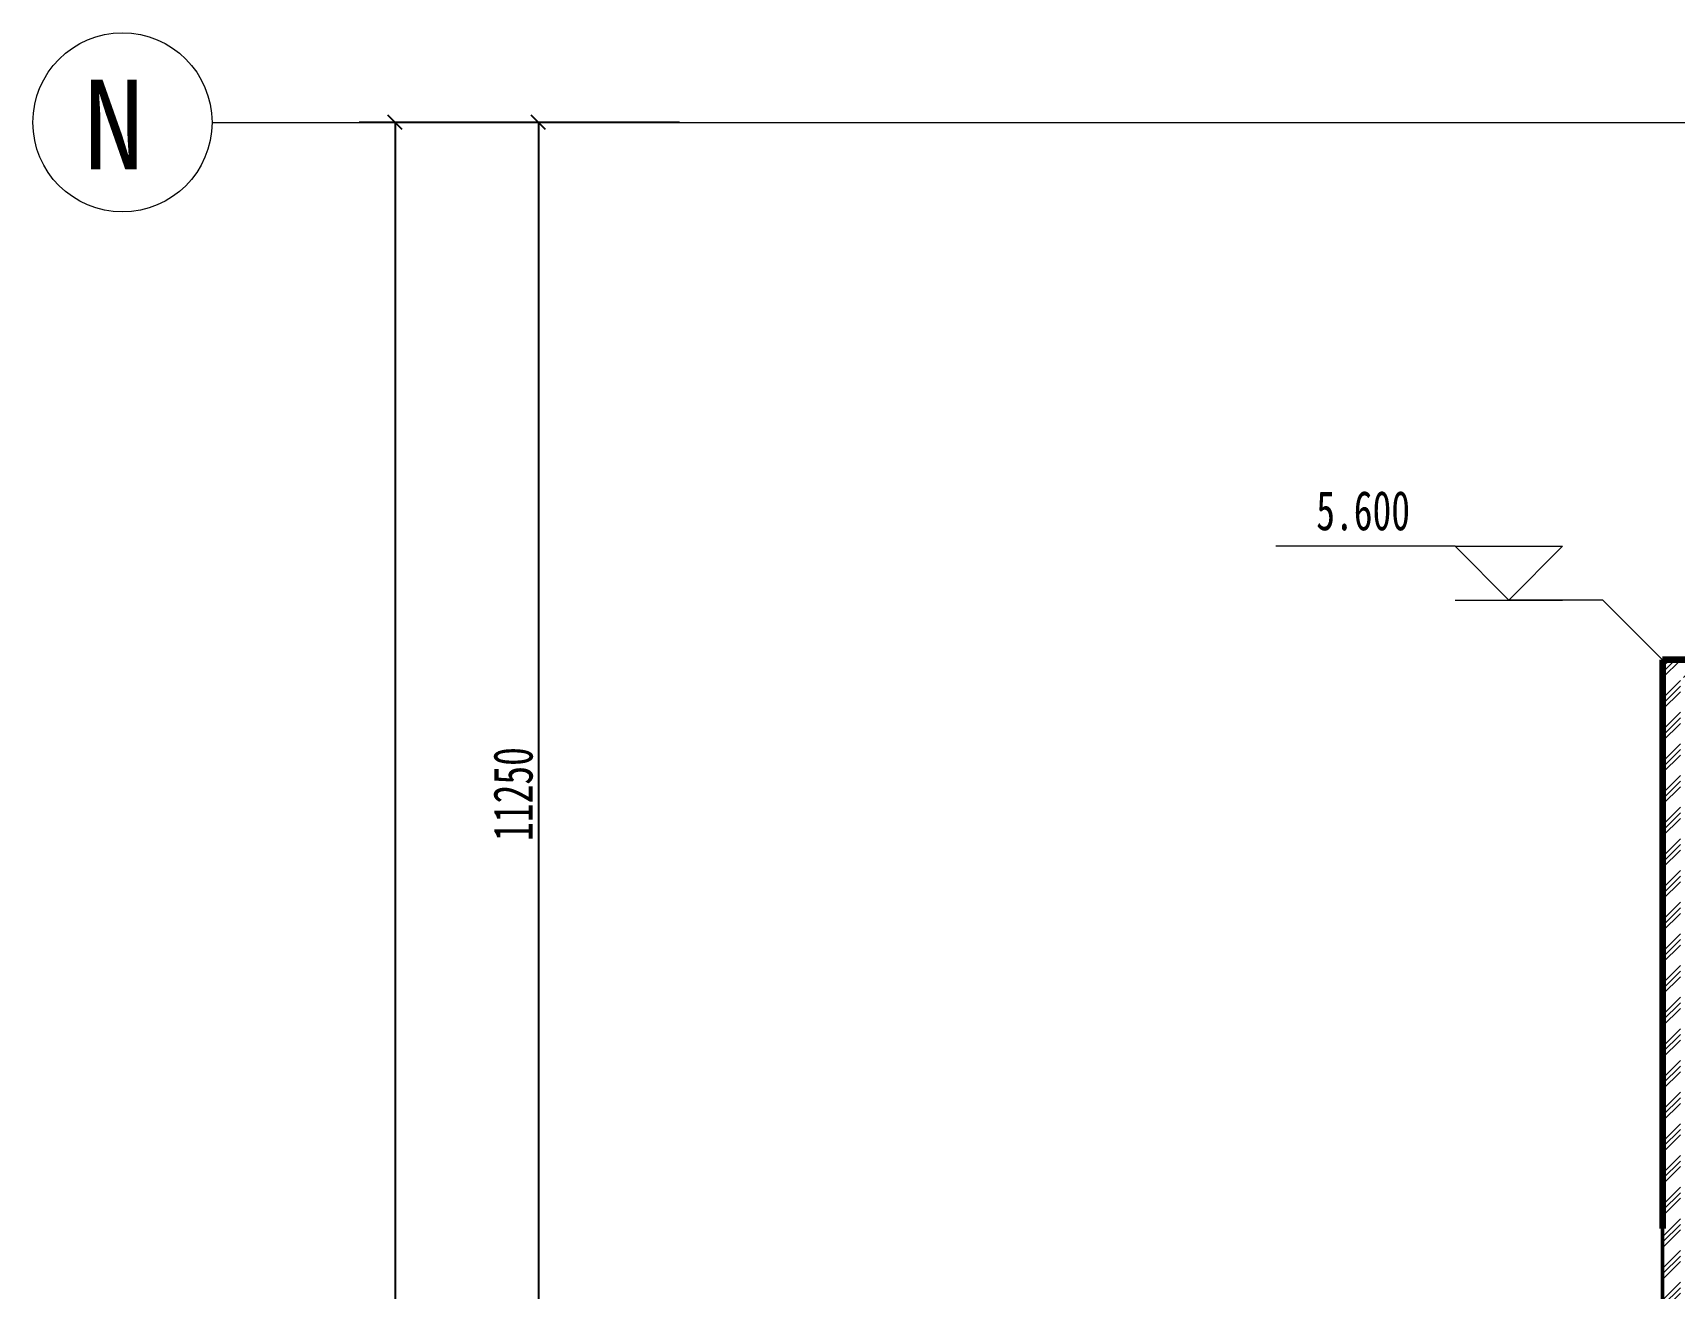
# Model space of a CAD drawing. Header units: millimetres. Extents: x 124696 to 347024, y 412631 to 564609.
# Drawn here: x 124775 to 138519, y 541089 to 551602 of the extents above; entities that cross this region are included whole.
import ezdxf

# ---------------------------------------------------------------- set-up
doc = ezdxf.new("R2010")
doc.units = ezdxf.units.MM
doc.header["$LTSCALE"] = 1500
doc.header["$MEASUREMENT"] = 0
doc.linetypes.add('二层平面图$0$Aligning Line', pattern=[6.35, 3.175, -3.175])
doc.linetypes.add('二层平面图$0$轴网线_12_3_3_3 mm', pattern=[21, 12, -3, 3, -3])
doc.layers.add('0-建筑底图', color=7, linetype='Continuous')
for name, color, linetype, lineweight in [('二层平面图$0$0-1', 7, 'Continuous', 5), ('二层平面图$0$A-ANNO-AXIS-TEXT', 7, 'Continuous', 15), ('二层平面图$0$A-ANNO-IDEN-LEVL', 3, 'Continuous', 15), ('二层平面图$0$A-LINE-4', 7, '二层平面图$0$Aligning Line', 100), ('二层平面图$0$A-ROOF', 241, 'Continuous', 9), ('二层平面图$0$A-ROOF-3', 50, 'Continuous', 50), ('二层平面图$0$A-ROOF-GRID-1', 9, 'Continuous', 9), ('二层平面图$0$ANNO-DIMS', 3, 'Continuous', 15), ('二层平面图$0$ANNO-DOTE-1', 10, '二层平面图$0$轴网线_12_3_3_3 mm', 15)]:
    doc.layers.add(name, color=color, linetype=linetype, lineweight=lineweight)
doc.styles.add('二层平面图$0$黑体_3', font='simhei.ttf', dxfattribs={"height": 750})
doc.styles.add('二层平面图$0$黑体_5', font='simhei.ttf', dxfattribs={"width": 0.7, "height": 330})
doc.dimstyles.new('二层平面图$0$直线_2_2mm_黑体_引线_文字在上', dxfattribs={"dimscale": 304.8, "dimtxt": 412.811453, "dimasz": 0.393701, "dimexe": 0.984252, "dimexo": 0.0625, "dimgap": 0.147638, "dimtad": 1, "dimdec": 0, "dimzin": 0, "dimdsep": 46, "dimtxsty": '二层平面图$0$黑体_5', "dimblk1": '二层平面图$0$_Oblique', "dimblk2": '二层平面图$0$_Oblique', "dimsah": 1, "dimcen": 0.09, "dimazin": 0, "dimtfac": 1, "dimtdec": 4, "dimtix": 1, "dimtmove": 0, "dimatfit": 3, "dimfxl": 3.937008, "dimfxlon": 1, "dimtvp": 1, "dimtolj": 1, "dimtzin": 0, "dimarcsym": 2})

# ---------------------------------------------------------------- blocks, each defined once
blk = doc.blocks.new('二层平面图$0$屋顶檐口1 - 屋顶檐口1-2761451-104-2F')
at = {"layer": '二层平面图$0$A-ROOF-GRID-1'}
h = blk.add_hatch(dxfattribs=at)
h.set_pattern_fill('FP_47', color=256, style=0, pattern_type=2)
h.set_pattern_definition([(45, (0, 0), (-132.58252, 132.58252), []), (45, (46.88, 0), (0, 265.16504), []), (45, (-46.88, 0), (0, 265.16504), [])])
h.paths.add_polyline_path([(-6750, 49450), (-600, 49450), (-600, 49600), (-6600, 49600), (-6600, 89850), (9000, 89850), (9000, 90000), (-6750, 90000), (-6750, 49568)])
h.paths.add_polyline_path([(8912, 49450), (8965, 49450), (8965, 49600), (-550, 49600), (-550, 49450), (8831, 49450)])
at = {"layer": '二层平面图$0$A-ROOF-3'}
for p, q in [((-6750, 90000), (9000, 90000)), ((-6750, 49450), (-6750, 90000))]:
    blk.add_line(p, q, dxfattribs=at)
blk = doc.blocks.new('二层平面图$0$SHS-Roof-center_rvt-1-104-2F')
at = {"layer": '二层平面图$0$A-ROOF'}
blk.add_blockref('二层平面图$0$屋顶檐口1 - 屋顶檐口1-2761451-104-2F', (0, 0), dxfattribs=at)
blk = doc.blocks.new('二层平面图$0$轴网 - 10mm圆_主轴号-315064-104-2F')
at = {"layer": '二层平面图$0$A-ANNO-AXIS-TEXT'}
blk.add_circle((0, 0), 5, dxfattribs=at)
blk = doc.blocks.new('二层平面图$0$_Oblique')
at = {"color": 0, "linetype": 'ByBlock', "lineweight": -2}
blk.add_line((-0.5, -0.5), (0.5, 0.5), dxfattribs=at)
blk = doc.blocks.new('*D2291')
at = {"layer": '二层平面图$0$ANNO-DIMS', "color": 0, "lineweight": -2, "transparency": 16777216}
for p, q in [((-14982, 94500), (-16463, 94500)), ((-16163, 94500), (-16163, 83250)), ((-14982, 83250), (-16463, 83250))]:
    blk.add_line(p, q, dxfattribs=at)
at = {"layer": '二层平面图$0$ANNO-DIMS', "color": 0, "lineweight": -2, "transparency": 16777216, "xscale": 120, "yscale": 120, "zscale": 120}
for p, rotation in [((-16163, 94500), 90), ((-16163, 83250), 270)]:
    blk.add_blockref('二层平面图$0$_Oblique', p, dxfattribs=dict(at, rotation=rotation))
at = {"layer": '二层平面图$0$ANNO-DIMS', "color": 0, "transparency": 16777216, "insert": (-16374, 88875), "char_height": 330, "width": 1008.03, "attachment_point": 5, "rotation": 90, "style": '二层平面图$0$黑体_5'}
blk.add_mtext('\\A1;11250', dxfattribs=at)
blk = doc.blocks.new('*D2272')
at = {"layer": '二层平面图$0$ANNO-DIMS', "color": 0, "lineweight": -2, "transparency": 16777216}
for p, q in [((-16182, 94500), (-17663, 94500)), ((-17363, 94500), (-17363, 4500)), ((-16182, 4500), (-17663, 4500))]:
    blk.add_line(p, q, dxfattribs=at)
at = {"layer": '二层平面图$0$ANNO-DIMS', "color": 0, "lineweight": -2, "transparency": 16777216, "xscale": 120, "yscale": 120, "zscale": 120}
for p, rotation in [((-17363, 94500), 90), ((-17363, 4500), 270)]:
    blk.add_blockref('二层平面图$0$_Oblique', p, dxfattribs=dict(at, rotation=rotation))
at = {"layer": '二层平面图$0$ANNO-DIMS', "color": 0, "transparency": 16777216, "insert": (-17574, 49500), "char_height": 330, "width": 1008.03, "attachment_point": 5, "rotation": 90, "style": '二层平面图$0$黑体_5'}
blk.add_mtext('\\A1;90000', dxfattribs=at)
blk = doc.blocks.new('二层平面图$0$高程点 - 高程点符号-322107-104-2F')
at = {"layer": '二层平面图$0$A-ANNO-IDEN-LEVL'}
for p, q in [((-3, 3), (-13, 3)), ((-3, 3), (3, 3)), ((0, 0), (-3, 3)), ((0, 0), (3, 3)), ((-2.999, 0), (2.991, 0))]:
    blk.add_line(p, q, dxfattribs=at)
blk = doc.blocks.new('二层平面图')
at = {"layer": '二层平面图$0$A-ANNO-IDEN-LEVL', "color": 8}
for p, q in [((-7249.8, 90499.8), (-8037.9, 90499.8)), ((-6750, 90000), (-7249.8, 90499.8))]:
    blk.add_line(p, q, dxfattribs=at)
at = {"layer": '二层平面图$0$A-LINE-4', "color": 8}
for p, q in [((12600, 90000), (-6750, 90000)), ((-6750, 90000), (-6750, 49450))]:
    blk.add_line(p, q, dxfattribs=at)
at = {"layer": '二层平面图$0$ANNO-DOTE-1', "color": 8}
blk.add_line((-18896.2, 94500), (101078.3, 94500), dxfattribs=at)
at = {"layer": '二层平面图$0$0-1', "color": 8}
blk.add_blockref('二层平面图$0$SHS-Roof-center_rvt-1-104-2F', (0, 0), dxfattribs=at)
at = {"layer": '二层平面图$0$A-ANNO-AXIS-TEXT', "color": 8, "xscale": 149.9999999999999, "yscale": 149.9999999999999, "zscale": 149.9999999999999, "rotation": 269.9999999999997}
blk.add_blockref('二层平面图$0$轴网 - 10mm圆_主轴号-315064-104-2F', (-19646.2, 94500), dxfattribs=at)
at = {"layer": '二层平面图$0$A-ANNO-IDEN-LEVL', "color": 8, "xscale": 149.9999999999999, "yscale": 149.9999999999999, "zscale": 149.9999999999999}
blk.add_blockref('二层平面图$0$高程点 - 高程点符号-322107-104-2F', (-8037.9, 90499.8), dxfattribs=at)
at = {"layer": '二层平面图$0$A-ANNO-AXIS-TEXT', "color": 8, "insert": (-19973.3, 94857.9), "char_height": 750, "width": 661.392, "attachment_point": 1, "style": '二层平面图$0$黑体_3'}
blk.add_mtext('\\f黑体|b0|i0|c134|p49|;N', dxfattribs=at)
at = {"layer": '二层平面图$0$A-ANNO-IDEN-LEVL', "color": 8, "insert": (-9650.7, 91414.2), "char_height": 330, "width": 990.683, "attachment_point": 1, "line_spacing_factor": 0.872751, "style": '二层平面图$0$黑体_5'}
blk.add_mtext('5.600', dxfattribs=at)
at = {"layer": '二层平面图$0$ANNO-DIMS', "color": 8}
for base, p1, p2, override, picture, middle in [((-17362.6, 4500), (-16162.6, 94500), (-16162.6, 4500), {"dimpost": '<>', "dimfxl": 90000}, '*D2272', (-17574.5, 49500)), ((-16162.6, 83250), (-14962.6, 94500), (-14962.6, 83250), {"dimpost": '<>', "dimfxl": 11250}, '*D2291', (-16374.5, 88875))]:
    dim = blk.add_linear_dim(base=base, p1=p1, p2=p2, angle=90, dimstyle='二层平面图$0$直线_2_2mm_黑体_引线_文字在上', override=override, dxfattribs=at)
    dim.commit()
    dim.dimension.update_dxf_attribs({"geometry": picture, "text_midpoint": middle})

msp = doc.modelspace()

# ---------------------------------------------------------------- block references
at = {"layer": '0-建筑底图'}
msp.add_blockref('二层平面图', (145172, 456352), dxfattribs=at)

doc.saveas('drawing.dxf')
